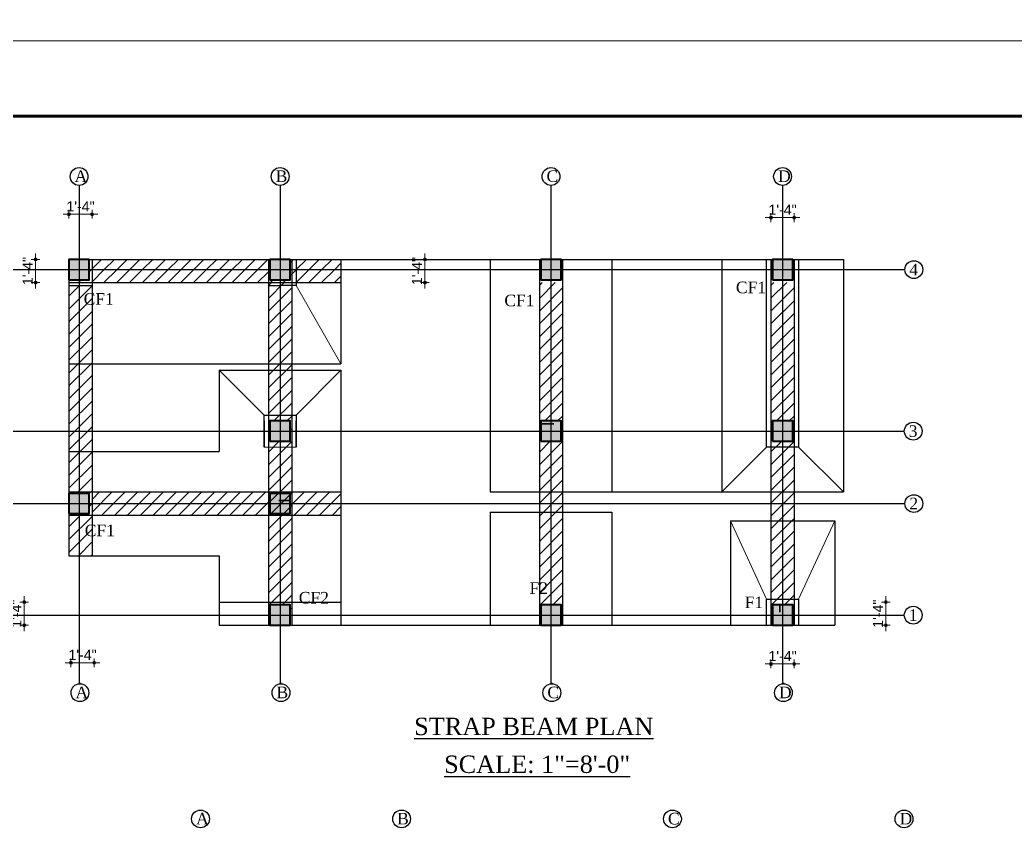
# Model space of a CAD drawing. Header units: inches. Extents: x -12071822 to 12321209, y -1222525 to 1319227.
# Drawn here: x 125927 to 126614, y 49727 to 50285 of the extents above; entities that cross this region are included whole.
import ezdxf
from ezdxf.enums import TextEntityAlignment as Align

# ---------------------------------------------------------------- set-up
doc = ezdxf.new("R2010")
doc.units = ezdxf.units.IN
doc.header["$MEASUREMENT"] = 0
doc.header["$PDMODE"] = 35
for name, color, linetype, lineweight in [('1', 7, 'Continuous', 13), ('BORDER', 7, 'Continuous', 60), ('Column', 181, 'Continuous', 40), ('Hatch', 9, 'Continuous', 9), ('Toilet', 7, 'Continuous', 25), ('WALL', 1, 'Continuous', 30), ('Walls', 11, 'Continuous', 35), ('Window', 3, 'Continuous', 0), ('Windows', 151, 'Continuous', 15)]:
    doc.layers.add(name, color=color, linetype=linetype, lineweight=lineweight)
doc.styles.add('ordinary', font='times.ttf')
doc.styles.add('ramon', font='arial.ttf')
doc.dimstyles.new('S8', dxfattribs={"dimtxt": 7, "dimasz": 2, "dimexe": 6, "dimexo": 18, "dimgap": 1.9375, "dimtad": 1, "dimdec": 1, "dimzin": 3, "dimdsep": 46, "dimlunit": 4, "dimtxsty": 'ramon', "dimblk": 'dot 2', "dimcen": 0.09375, "dimse1": 1, "dimse2": 1, "dimclrd": 1, "dimclre": 1, "dimclrt": 256, "dimadec": 0, "dimazin": 0, "dimtfac": 0.75, "dimtdec": 1, "dimtix": 1, "dimtmove": 1, "dimatfit": 3, "dimldrblk": 'DOT', "dimfxl": 1, "dimtolj": 1, "dimtzin": 0, "dimlwd": 9, "dimlwe": 9, "dimarcsym": 0})
pattern_1 = [(45, (6338.728, 2588.183), (-4.41941738, 4.41941738), [])]

# ---------------------------------------------------------------- blocks, each defined once
blk = doc.blocks.new('colm')
at = {"layer": 'Hatch'}
h = blk.add_hatch(color=256, dxfattribs=at)
h.dxf.hatch_style = 1
h.paths.add_polyline_path([(66705.71, 8319.73), (66705.71, 8307.73), (66717.71, 8307.73), (66717.71, 8319.73)])
at = {"layer": 'Column'}
blk.add_lwpolyline([(66705.71, 8307.73), (66717.71, 8307.73), (66717.71, 8319.73), (66705.71, 8319.73)], close=True, dxfattribs=at)
blk = doc.blocks.new('dot1')
at = {"layer": 'Hatch'}
h = blk.add_hatch(color=256, dxfattribs=at)
edge = h.paths.add_edge_path()
edge.add_arc((0, 0), 1, 0, 360)
for p, q in [((3, 0), (-3, 0)), ((0, 3), (0, -3))]:
    blk.add_line(p, q, dxfattribs=at)
blk.add_circle((0, 0), 1, dxfattribs=at)
blk = doc.blocks.new('dot 2')
at = {"layer": 'Hatch', "xscale": 0.5, "yscale": 0.5, "zscale": 0.5}
blk.add_blockref('dot1', (0, 0), dxfattribs=at)
blk = doc.blocks.new('*D2479')
at = {"layer": 'Defpoints', "color": 0, "transparency": 16777216}
for p in [(125937.64, 50119.47), (125960.66, 50119.47), (125960.66, 50103.47)]:
    blk.add_point(p, dxfattribs=at)
at = {"layer": 'Toilet', "color": 1, "lineweight": 9, "transparency": 16777216}
for p, q in [((125937.64, 50121.47), (125937.64, 50123.47)), ((125937.64, 50103.47), (125937.64, 50119.47)), ((125937.64, 50101.47), (125937.64, 50099.47))]:
    blk.add_line(p, q, dxfattribs=at)
at = {"layer": 'Toilet', "color": 1, "lineweight": 9, "transparency": 16777216, "xscale": 2, "yscale": 2, "zscale": 2}
for p, rotation in [((125937.64, 50119.47), 270), ((125937.64, 50103.47), 90)]:
    blk.add_blockref('dot 2', p, dxfattribs=dict(at, rotation=rotation))
at = {"layer": 'Toilet', "transparency": 16777216, "insert": (125932.19, 50111.47), "char_height": 7, "attachment_point": 5, "rotation": 90, "style": 'ramon'}
blk.add_mtext('\\A1;1\'-4"', dxfattribs=at)
blk = doc.blocks.new('_Dot')
at = {"color": 0, "lineweight": -2}
blk.add_line((-0.5, 0), (-1, 0), dxfattribs=at)
at = {"color": 0, "const_width": 0.5}
blk.add_lwpolyline([(-0.25, 0, 1), (0.25, 0, 1)], format="xyb", close=True, dxfattribs=at)
blk = doc.blocks.new('*D2480')
at = {"layer": 'Defpoints', "color": 0, "transparency": 16777216}
for p in [(126206.45, 50119.47), (126464.35, 50119.47), (126148.47, 50103.47)]:
    blk.add_point(p, dxfattribs=at)
at = {"layer": 'Toilet', "color": 1, "lineweight": 9, "transparency": 16777216}
for p, q in [((126206.45, 50121.47), (126206.45, 50123.47)), ((126206.45, 50103.47), (126206.45, 50119.47)), ((126206.45, 50101.47), (126206.45, 50099.47))]:
    blk.add_line(p, q, dxfattribs=at)
at = {"layer": 'Toilet', "color": 1, "lineweight": 9, "transparency": 16777216, "xscale": 2, "yscale": 2, "zscale": 2}
for p, rotation in [((126206.45, 50119.47), 270), ((126206.45, 50103.47), 90)]:
    blk.add_blockref('dot 2', p, dxfattribs=dict(at, rotation=rotation))
at = {"layer": 'Toilet', "transparency": 16777216, "insert": (126201, 50111.47), "char_height": 7, "attachment_point": 5, "rotation": 90, "style": 'ramon'}
blk.add_mtext('\\A1;1\'-4"', dxfattribs=at)
blk = doc.blocks.new('*D2481')
at = {"layer": 'Defpoints', "color": 0, "transparency": 16777216}
for p in [(126445.35, 49866.97), (126461.35, 49866.97), (126461.35, 49840.23)]:
    blk.add_point(p, dxfattribs=at)
at = {"layer": 'Toilet', "color": 1, "lineweight": 9, "transparency": 16777216}
for p, q in [((126443.35, 49840.23), (126441.35, 49840.23)), ((126445.35, 49840.23), (126461.35, 49840.23)), ((126463.35, 49840.23), (126465.35, 49840.23))]:
    blk.add_line(p, q, dxfattribs=at)
at = {"layer": 'Toilet', "color": 1, "lineweight": 9, "transparency": 16777216, "xscale": 2, "yscale": 2, "zscale": 2}
blk.add_blockref('dot 2', (126445.35, 49840.23), dxfattribs=at)
at = {"layer": 'Toilet', "color": 1, "lineweight": 9, "transparency": 16777216, "xscale": 2, "yscale": 2, "zscale": 2, "rotation": 180}
blk.add_blockref('dot 2', (126461.35, 49840.23), dxfattribs=at)
at = {"layer": 'Toilet', "transparency": 16777216, "insert": (126453.35, 49845.68), "char_height": 7, "attachment_point": 5, "style": 'ramon'}
blk.add_mtext('\\A1;1\'-4"', dxfattribs=at)
blk = doc.blocks.new('*D2482')
at = {"layer": 'Defpoints', "color": 0, "transparency": 16777216}
for p in [(126064.47, 49882.97), (125929.82, 49866.97), (126064.47, 49866.97)]:
    blk.add_point(p, dxfattribs=at)
at = {"layer": 'Toilet', "color": 1, "lineweight": 9, "transparency": 16777216}
for p, q in [((125929.82, 49884.97), (125929.82, 49886.97)), ((125929.82, 49882.97), (125929.82, 49866.97)), ((125929.82, 49864.97), (125929.82, 49862.97))]:
    blk.add_line(p, q, dxfattribs=at)
at = {"layer": 'Toilet', "color": 1, "lineweight": 9, "transparency": 16777216, "xscale": 2, "yscale": 2, "zscale": 2}
for p, rotation in [((125929.82, 49882.97), 270), ((125929.82, 49866.97), 90)]:
    blk.add_blockref('dot 2', p, dxfattribs=dict(at, rotation=rotation))
at = {"layer": 'Toilet', "transparency": 16777216, "insert": (125924.37, 49874.97), "char_height": 7, "attachment_point": 5, "rotation": 90, "style": 'ramon'}
blk.add_mtext('\\A1;1\'-4"', dxfattribs=at)
blk = doc.blocks.new('*D2483')
at = {"layer": 'Defpoints', "color": 0, "transparency": 16777216}
for p in [(125962.07, 49931.88), (125978.07, 49931.88), (125978.07, 49841.06)]:
    blk.add_point(p, dxfattribs=at)
at = {"layer": 'Toilet', "color": 1, "lineweight": 9, "transparency": 16777216}
for p, q in [((125960.07, 49841.06), (125958.07, 49841.06)), ((125962.07, 49841.06), (125978.07, 49841.06)), ((125980.07, 49841.06), (125982.07, 49841.06))]:
    blk.add_line(p, q, dxfattribs=at)
at = {"layer": 'Toilet', "color": 1, "lineweight": 9, "transparency": 16777216, "xscale": 2, "yscale": 2, "zscale": 2}
blk.add_blockref('dot 2', (125962.07, 49841.06), dxfattribs=at)
at = {"layer": 'Toilet', "color": 1, "lineweight": 9, "transparency": 16777216, "xscale": 2, "yscale": 2, "zscale": 2, "rotation": 180}
blk.add_blockref('dot 2', (125978.07, 49841.06), dxfattribs=at)
at = {"layer": 'Toilet', "transparency": 16777216, "insert": (125970.07, 49846.51), "char_height": 7, "attachment_point": 5, "style": 'ramon'}
blk.add_mtext('\\A1;1\'-4"', dxfattribs=at)
blk = doc.blocks.new('*D2484')
at = {"layer": 'Defpoints', "color": 0, "transparency": 16777216}
for p in [(126464.35, 49882.97), (126464.35, 49866.97), (126524.66, 49866.97)]:
    blk.add_point(p, dxfattribs=at)
at = {"layer": 'Toilet', "color": 1, "lineweight": 9, "transparency": 16777216}
for p, q in [((126524.66, 49884.97), (126524.66, 49886.97)), ((126524.66, 49882.97), (126524.66, 49866.97)), ((126524.66, 49864.97), (126524.66, 49862.97))]:
    blk.add_line(p, q, dxfattribs=at)
at = {"layer": 'Toilet', "color": 1, "lineweight": 9, "transparency": 16777216, "xscale": 2, "yscale": 2, "zscale": 2}
for p, rotation in [((126524.66, 49882.97), 270), ((126524.66, 49866.97), 90)]:
    blk.add_blockref('dot 2', p, dxfattribs=dict(at, rotation=rotation))
at = {"layer": 'Toilet', "transparency": 16777216, "insert": (126519.21, 49874.97), "char_height": 7, "attachment_point": 5, "rotation": 90, "style": 'ramon'}
blk.add_mtext('\\A1;1\'-4"', dxfattribs=at)
blk = doc.blocks.new('*D2485')
at = {"layer": 'Defpoints', "color": 0, "transparency": 16777216}
for p in [(126461.35, 50148.3), (126445.35, 50119.47), (126461.35, 50119.47)]:
    blk.add_point(p, dxfattribs=at)
at = {"layer": 'Toilet', "color": 1, "lineweight": 9, "transparency": 16777216}
for p, q in [((126443.35, 50148.3), (126441.35, 50148.3)), ((126445.35, 50148.3), (126461.35, 50148.3)), ((126463.35, 50148.3), (126465.35, 50148.3))]:
    blk.add_line(p, q, dxfattribs=at)
at = {"layer": 'Toilet', "color": 1, "lineweight": 9, "transparency": 16777216, "xscale": 2, "yscale": 2, "zscale": 2}
blk.add_blockref('dot 2', (126445.35, 50148.3), dxfattribs=at)
at = {"layer": 'Toilet', "color": 1, "lineweight": 9, "transparency": 16777216, "xscale": 2, "yscale": 2, "zscale": 2, "rotation": 180}
blk.add_blockref('dot 2', (126461.35, 50148.3), dxfattribs=at)
at = {"layer": 'Toilet', "transparency": 16777216, "insert": (126453.35, 50153.75), "char_height": 7, "attachment_point": 5, "style": 'ramon'}
blk.add_mtext('\\A1;1\'-4"', dxfattribs=at)
blk = doc.blocks.new('*D2486')
at = {"layer": 'Defpoints', "color": 0, "transparency": 16777216}
for p in [(125976.66, 50150.61), (125960.66, 50119.47), (125976.66, 50119.47)]:
    blk.add_point(p, dxfattribs=at)
at = {"layer": 'Toilet', "color": 1, "lineweight": 9, "transparency": 16777216}
for p, q in [((125958.66, 50150.61), (125956.66, 50150.61)), ((125960.66, 50150.61), (125976.66, 50150.61)), ((125978.66, 50150.61), (125980.66, 50150.61))]:
    blk.add_line(p, q, dxfattribs=at)
at = {"layer": 'Toilet', "color": 1, "lineweight": 9, "transparency": 16777216, "xscale": 2, "yscale": 2, "zscale": 2}
blk.add_blockref('dot 2', (125960.66, 50150.61), dxfattribs=at)
at = {"layer": 'Toilet', "color": 1, "lineweight": 9, "transparency": 16777216, "xscale": 2, "yscale": 2, "zscale": 2, "rotation": 180}
blk.add_blockref('dot 2', (125976.66, 50150.61), dxfattribs=at)
at = {"layer": 'Toilet', "transparency": 16777216, "insert": (125968.66, 50156.06), "char_height": 7, "attachment_point": 5, "style": 'ramon'}
blk.add_mtext('\\A1;1\'-4"', dxfattribs=at)

msp = doc.modelspace()

# ---------------------------------------------------------------- hatches: boundary and pattern name
at = {"layer": 'Windows'}
h = msp.add_hatch(dxfattribs=at)
h.set_pattern_fill('ANSI31', color=256, scale=50, style=0)
h.paths.add_polyline_path([(125976.66, 50119.47), (125974.66, 50119.47), (125974.66, 50112.47), (125976.66, 50112.47)])
h = msp.add_hatch(dxfattribs=at)
h.set_pattern_fill('ANSI31', color=256, scale=50, style=0)
h.paths.add_polyline_path([(126098.47, 50119.47), (125976.66, 50119.47), (125976.66, 50112.47), (126098.47, 50112.47)])
h = msp.add_hatch(dxfattribs=at)
h.set_pattern_fill('ANSI31', color=256, scale=50, style=0)
h.paths.add_polyline_path([(126114.47, 50119.47), (126113.47, 50119.47), (126113.47, 50112.47), (126114.47, 50112.47)])
h = msp.add_hatch(dxfattribs=at)
h.set_pattern_fill('ANSI31', color=256, scale=50, style=0)
h.paths.add_polyline_path([(126117.47, 50119.47), (126114.47, 50119.47), (126114.47, 50112.47), (126117.47, 50112.47)])
h = msp.add_hatch(dxfattribs=at)
h.set_pattern_fill('ANSI31', color=256, scale=50, style=0)
h.paths.add_polyline_path([(126148.47, 50119.47), (126117.47, 50119.47), (126117.47, 50112.47), (126148.47, 50112.47)])
h = msp.add_hatch(dxfattribs=at)
h.set_pattern_fill('ANSI31', color=256, scale=50, style=0)
h.paths.add_polyline_path([(125976.66, 50112.47), (125974.66, 50112.47), (125974.66, 50105.47), (125967.66, 50105.47), (125967.66, 50103.47), (125976.66, 50103.47)])
h = msp.add_hatch(dxfattribs=at)
h.set_pattern_fill('ANSI31', color=256, scale=50, style=0)
h.paths.add_polyline_path([(126098.47, 50112.47), (125976.66, 50112.47), (125976.66, 50103.47), (126098.47, 50103.47)])
h = msp.add_hatch(dxfattribs=at)
h.set_pattern_fill('ANSI31', color=256, scale=50, style=0)
h.paths.add_polyline_path([(126106.47, 50105.47), (126099.47, 50105.47), (126099.47, 50112.47), (126098.47, 50112.47), (126098.47, 50103.47), (126106.47, 50103.47)])
h = msp.add_hatch(dxfattribs=at)
h.set_pattern_fill('ANSI31', color=256, scale=50, style=0)
h.paths.add_polyline_path([(126114.47, 50112.47), (126113.47, 50112.47), (126113.47, 50105.47), (126106.47, 50105.47), (126106.47, 50103.47), (126114.47, 50103.47)])
h = msp.add_hatch(dxfattribs=at)
h.set_pattern_fill('ANSI31', color=256, scale=50, style=0)
h.paths.add_polyline_path([(126117.47, 50112.47), (126114.47, 50112.47), (126114.47, 50103.47), (126117.47, 50103.47)])
h = msp.add_hatch(dxfattribs=at)
h.set_pattern_fill('ANSI31', color=256, scale=50, style=0)
h.paths.add_polyline_path([(126148.47, 50112.47), (126117.47, 50112.47), (126117.47, 50103.47), (126148.47, 50103.47)])
h = msp.add_hatch(dxfattribs=at)
h.set_pattern_fill('ANSI31', color=256, scale=50, style=0)
h.paths.add_polyline_path([(125967.66, 50105.47), (125960.66, 50105.47), (125960.66, 50103.47), (125967.66, 50103.47)])
h = msp.add_hatch(dxfattribs=at)
h.set_pattern_fill('ANSI31', color=256, scale=50, style=0)
h.set_pattern_definition(pattern_1)
h.paths.add_polyline_path([(125976.66, 49950.97), (125974.66, 49950.97), (125974.66, 49943.97), (125967.66, 49943.97), (125967.66, 49914.97), (125976.66, 49914.97)])
h.paths.add_polyline_path([(125967.66, 49943.97), (125960.66, 49943.97), (125960.66, 49914.97), (125967.66, 49914.97)])
h.paths.add_polyline_path([(125967.66, 49986.97), (125960.66, 49986.97), (125960.66, 49957.97), (125967.66, 49957.97)])
h.paths.add_polyline_path([(125976.66, 49986.97), (125967.66, 49986.97), (125967.66, 49957.97), (125974.66, 49957.97), (125974.66, 49950.97), (125976.66, 49950.97)])
h.paths.add_polyline_path([(125967.66, 50047.47), (125960.66, 50047.47), (125960.66, 50000.97), (125967.66, 50000.97)])
h.paths.add_polyline_path([(125976.66, 50047.47), (125967.66, 50047.47), (125967.66, 50000.97), (125976.66, 50000.97)])
h.paths.add_polyline_path([(125967.66, 50000.97), (125960.66, 50000.97), (125960.66, 49986.97), (125967.66, 49986.97)])
h.paths.add_polyline_path([(125976.66, 50000.97), (125967.66, 50000.97), (125967.66, 49986.97), (125976.66, 49986.97)])
h.paths.add_polyline_path([(125967.66, 50101.47), (125960.66, 50101.47), (125960.66, 50047.47), (125967.66, 50047.47)])
h.paths.add_polyline_path([(125976.66, 50101.47), (125967.66, 50101.47), (125967.66, 50047.47), (125976.66, 50047.47)])
h.paths.add_polyline_path([(125969.6, 49938.41), (125992.09, 49938.41), (125992.09, 49926.23), (125969.6, 49926.23)], flags=9)
h.paths.add_polyline_path([(125968.83, 50098.21), (125991.32, 50098.21), (125991.32, 50086.04), (125968.83, 50086.04)], flags=9)
h = msp.add_hatch(dxfattribs=at)
h.set_pattern_fill('ANSI31', color=256, scale=50, style=0)
h.set_pattern_definition([(45, (5991.853, 2588.183), (-4.41941738, 4.41941738), [])])
h.paths.add_polyline_path([(126106.47, 50103.47), (126098.47, 50103.47), (126098.47, 50000.97), (126099.47, 50000.97), (126099.47, 50007.97), (126106.47, 50007.97)])
h.paths.add_polyline_path([(126114.47, 50103.47), (126106.47, 50103.47), (126106.47, 50007.97), (126113.47, 50007.97), (126113.47, 50000.97), (126114.47, 50000.97)])
h.paths.add_polyline_path([(126106.47, 49989.97), (126098.47, 49989.97), (126098.47, 49958.97), (126106.47, 49958.97)])
h.paths.add_polyline_path([(126106.47, 49993.97), (126099.47, 49993.97), (126099.47, 50000.97), (126098.47, 50000.97), (126098.47, 49989.97), (126106.47, 49989.97)])
h.paths.add_polyline_path([(126114.47, 50000.97), (126113.47, 50000.97), (126113.47, 49993.97), (126106.47, 49993.97), (126106.47, 49989.97), (126114.47, 49989.97)])
h.paths.add_polyline_path([(126114.47, 49989.97), (126106.47, 49989.97), (126106.47, 49958.97), (126114.47, 49958.97)])
h.paths.add_polyline_path([(126106.47, 49958.97), (126098.47, 49958.97), (126098.47, 49950.97), (126106.47, 49950.97)])
h.paths.add_polyline_path([(126114.47, 49958.97), (126106.47, 49958.97), (126106.47, 49950.97), (126114.47, 49950.97)])
h.paths.add_polyline_path([(126106.47, 49950.97), (126098.47, 49950.97), (126098.47, 49938.97), (126106.47, 49938.97)])
h.paths.add_polyline_path([(126114.47, 49950.97), (126106.47, 49950.97), (126106.47, 49938.97), (126114.47, 49938.97)])
h.paths.add_polyline_path([(126106.47, 49938.97), (126098.47, 49938.97), (126098.47, 49884.97), (126106.47, 49884.97)])
h.paths.add_polyline_path([(126114.47, 49938.97), (126106.47, 49938.97), (126106.47, 49884.97), (126114.47, 49884.97)])
h.paths.add_polyline_path([(126106.47, 49884.97), (126098.47, 49884.97), (126098.47, 49882.97), (126106.47, 49882.97)])
h.paths.add_polyline_path([(126106.47, 49882.97), (126098.47, 49882.97), (126098.47, 49873.97), (126099.47, 49873.97), (126099.47, 49880.97), (126106.47, 49880.97)])
h.paths.add_polyline_path([(126114.47, 49884.97), (126106.47, 49884.97), (126106.47, 49882.97), (126114.47, 49882.97)])
h.paths.add_polyline_path([(126114.47, 49882.97), (126106.47, 49882.97), (126106.47, 49880.97), (126113.47, 49880.97), (126113.47, 49873.97), (126114.47, 49873.97)])
h = msp.add_hatch(dxfattribs=at)
h.set_pattern_fill('ANSI31', color=256, scale=50, style=0)
h.set_pattern_definition([(45, (6178.853, 2588.183), (-4.41941738, 4.41941738), [])])
h.paths.add_polyline_path([(126293.47, 50103.47), (126285.47, 50103.47), (126285.47, 50000.97), (126286.47, 50000.97), (126286.47, 50007.97), (126293.47, 50007.97)])
h.paths.add_polyline_path([(126301.47, 50103.47), (126293.47, 50103.47), (126293.47, 50007.97), (126300.47, 50007.97), (126300.47, 50000.97), (126301.47, 50000.97)])
h.paths.add_polyline_path([(126293.47, 49989.97), (126285.47, 49989.97), (126285.47, 49958.97), (126293.47, 49958.97)])
h.paths.add_polyline_path([(126293.47, 49993.97), (126286.47, 49993.97), (126286.47, 50000.97), (126285.47, 50000.97), (126285.47, 49989.97), (126293.47, 49989.97)])
h.paths.add_polyline_path([(126301.47, 50000.97), (126300.47, 50000.97), (126300.47, 49993.97), (126293.47, 49993.97), (126293.47, 49989.97), (126301.47, 49989.97)])
h.paths.add_polyline_path([(126301.47, 49989.97), (126293.47, 49989.97), (126293.47, 49958.97), (126301.47, 49958.97)])
h.paths.add_polyline_path([(126293.47, 49958.97), (126285.47, 49958.97), (126285.47, 49950.97), (126293.47, 49950.97)])
h.paths.add_polyline_path([(126301.47, 49958.97), (126293.47, 49958.97), (126293.47, 49950.97), (126301.47, 49950.97)])
h.paths.add_polyline_path([(126293.47, 49950.97), (126285.47, 49950.97), (126285.47, 49938.97), (126293.47, 49938.97)])
h.paths.add_polyline_path([(126301.47, 49950.97), (126293.47, 49950.97), (126293.47, 49938.97), (126301.47, 49938.97)])
h.paths.add_polyline_path([(126293.47, 49938.97), (126285.47, 49938.97), (126285.47, 49884.97), (126293.47, 49884.97)])
h.paths.add_polyline_path([(126301.47, 49938.97), (126293.47, 49938.97), (126293.47, 49884.97), (126301.47, 49884.97)])
h.paths.add_polyline_path([(126293.47, 49884.97), (126285.47, 49884.97), (126285.47, 49882.97), (126293.47, 49882.97)])
h.paths.add_polyline_path([(126293.47, 49882.97), (126285.47, 49882.97), (126285.47, 49873.97), (126286.47, 49873.97), (126286.47, 49880.97), (126293.47, 49880.97)])
h.paths.add_polyline_path([(126301.47, 49884.97), (126293.47, 49884.97), (126293.47, 49882.97), (126301.47, 49882.97)])
h.paths.add_polyline_path([(126301.47, 49882.97), (126293.47, 49882.97), (126293.47, 49880.97), (126300.47, 49880.97), (126300.47, 49873.97), (126301.47, 49873.97)])
h = msp.add_hatch(dxfattribs=at)
h.set_pattern_fill('ANSI31', color=256, scale=50, style=0)
h.set_pattern_definition(pattern_1)
h.paths.add_polyline_path([(126453.35, 50103.47), (126445.35, 50103.47), (126445.35, 50000.97), (126446.35, 50000.97), (126446.35, 50007.97), (126453.35, 50007.97)])
h.paths.add_polyline_path([(126461.35, 50103.47), (126453.35, 50103.47), (126453.35, 50007.97), (126460.35, 50007.97), (126460.35, 50000.97), (126461.35, 50000.97)])
h.paths.add_polyline_path([(126453.35, 49989.97), (126445.35, 49989.97), (126445.35, 49958.97), (126453.35, 49958.97)])
h.paths.add_polyline_path([(126453.35, 49993.97), (126446.35, 49993.97), (126446.35, 50000.97), (126445.35, 50000.97), (126445.35, 49989.97), (126453.35, 49989.97)])
h.paths.add_polyline_path([(126461.35, 50000.97), (126460.35, 50000.97), (126460.35, 49993.97), (126453.35, 49993.97), (126453.35, 49989.97), (126461.35, 49989.97)])
h.paths.add_polyline_path([(126461.35, 49989.97), (126453.35, 49989.97), (126453.35, 49958.97), (126461.35, 49958.97)])
h.paths.add_polyline_path([(126453.35, 49958.97), (126445.35, 49958.97), (126445.35, 49950.97), (126453.35, 49950.97)])
h.paths.add_polyline_path([(126461.35, 49958.97), (126453.35, 49958.97), (126453.35, 49950.97), (126461.35, 49950.97)])
h.paths.add_polyline_path([(126453.35, 49950.97), (126445.35, 49950.97), (126445.35, 49938.97), (126453.35, 49938.97)])
h.paths.add_polyline_path([(126461.35, 49950.97), (126453.35, 49950.97), (126453.35, 49938.97), (126461.35, 49938.97)])
h.paths.add_polyline_path([(126453.35, 49938.97), (126445.35, 49938.97), (126445.35, 49884.97), (126453.35, 49884.97)])
h.paths.add_polyline_path([(126461.35, 49938.97), (126453.35, 49938.97), (126453.35, 49884.97), (126461.35, 49884.97)])
h.paths.add_polyline_path([(126453.35, 49884.97), (126445.35, 49884.97), (126445.35, 49882.97), (126453.35, 49882.97)])
h.paths.add_polyline_path([(126453.35, 49882.97), (126445.35, 49882.97), (126445.35, 49873.97), (126446.35, 49873.97), (126446.35, 49880.97), (126453.35, 49880.97)])
h.paths.add_polyline_path([(126461.35, 49884.97), (126453.35, 49884.97), (126453.35, 49882.97), (126461.35, 49882.97)])
h.paths.add_polyline_path([(126461.35, 49882.97), (126453.35, 49882.97), (126453.35, 49880.97), (126460.35, 49880.97), (126460.35, 49873.97), (126461.35, 49873.97)])
h = msp.add_hatch(dxfattribs=at)
h.set_pattern_fill('ANSI31', color=256, scale=50, style=0)
h.paths.add_polyline_path([(126099.47, 49950.97), (126099.47, 49957.97), (126106.47, 49957.97), (126106.47, 49958.97), (125976.66, 49958.97), (125976.66, 49950.97)])
h.paths.add_polyline_path([(125976.66, 49950.97), (125976.66, 49942.97), (126106.47, 49942.97), (126106.47, 49943.97), (126099.47, 49943.97), (126099.47, 49950.97)])
h.paths.add_polyline_path([(126106.47, 49958.97), (126106.47, 49957.97), (126113.47, 49957.97), (126113.47, 49950.97), (126148.47, 49950.97), (126148.47, 49958.97)])
h.paths.add_polyline_path([(126148.47, 49942.97), (126148.47, 49950.97), (126113.47, 49950.97), (126113.47, 49943.97), (126113.47, 49943.97), (126106.47, 49943.97), (126106.47, 49942.97)])

# ---------------------------------------------------------------- linework, layer by layer
for p, q in [((125967.66, 50170.19), (125967.66, 49826.3)), ((126106.47, 50170.19), (126106.47, 49826.3)), ((126293.47, 50170.19), (126293.47, 49826.3)), ((126453.35, 50170.19), (126453.35, 49826.3)), ((125960.66, 50119.47), (125960.66, 49986.97)), ((125976.66, 50119.47), (125976.66, 49914.97)), ((126098.47, 50119.47), (126098.47, 49866.97)), ((126114.47, 50119.47), (126114.47, 49866.97)), ((126148.47, 50119.47), (126148.47, 50047.47)), ((126251.47, 50119.47), (126251.47, 50012.97)), ((126285.47, 50119.47), (126285.47, 49866.97)), ((126301.47, 50119.47), (126301.47, 49866.97)), ((126335.47, 50119.47), (126335.47, 50012.97)), ((126411.35, 50119.47), (126411.35, 50012.97)), ((126445.35, 50119.47), (126445.35, 49866.97)), ((126461.35, 50119.47), (126461.35, 49866.97)), ((126495.35, 50119.47), (126495.35, 49958.97)), ((126064.47, 50042.97), (126064.47, 49986.97)), ((126148.47, 50042.97), (126148.47, 50012.97)), ((126148.47, 50012.97), (126148.47, 49938.97)), ((126251.47, 50012.97), (126251.47, 49958.97)), ((126335.47, 50012.97), (126335.47, 49958.97)), ((126411.35, 50012.97), (126411.35, 49958.97)), ((125960.66, 49986.97), (125960.66, 49914.97)), ((126251.47, 49958.97), (126335.47, 49958.97)), ((126335.47, 49962.97), (126335.47, 49958.97)), ((126148.47, 49950.97), (126148.47, 49866.97)), ((126251.47, 49944.97), (126251.47, 49938.97)), ((126335.47, 49944.97), (126335.47, 49866.97)), ((126251.47, 49938.97), (126251.47, 49866.97)), ((126417.35, 49938.97), (126417.35, 49866.97)), ((126489.35, 49938.97), (126489.35, 49866.97)), ((126064.47, 49914.97), (126064.47, 49866.97)), ((125968.21, 49827.27), (125968.21, 49826.3)), ((126107.03, 49827.27), (126107.03, 49826.3)), ((126294.03, 49827.27), (126294.03, 49826.3)), ((126453.91, 49827.27), (126453.91, 49826.3))]:
    msp.add_line(p, q)
at = {"layer": 'BORDER'}
msp.add_lwpolyline([(127480.18, 50218.25), (127480.18, 48127.4), (124417.35, 48127.4), (124417.35, 50218.25)], close=True, dxfattribs=at)
at = {"layer": 'Toilet'}
for p, q in [((125960.66, 50119.47), (126032.66, 50119.47)), ((125974.66, 50119.47), (126417.35, 50119.47)), ((126251.47, 50119.47), (126335.47, 50119.47)), ((126417.35, 50119.47), (126495.35, 50119.47)), ((125920.27, 50112.47), (126537.13, 50112.47)), ((125960.66, 50103.47), (126148.47, 50103.47)), ((125960.66, 50047.47), (126148.47, 50047.47)), ((126064.47, 50042.97), (126148.47, 50042.97)), ((125920.27, 50000.97), (126537.13, 50000.97)), ((126537.41, 50000.97), (126537.49, 50000.97)), ((125960.66, 49986.97), (126064.47, 49986.97)), ((125960.66, 49958.97), (126148.47, 49958.97)), ((126251.47, 49958.97), (126495.35, 49958.97)), ((126411.35, 49958.97), (126465.35, 49958.97)), ((126465.35, 49958.97), (126495.35, 49958.97)), ((125920.27, 49950.97), (126537.13, 49950.97)), ((126251.47, 49950.97), (126335.47, 49950.97)), ((126251.47, 49944.97), (126335.47, 49944.97)), ((125960.66, 49942.97), (126148.47, 49942.97)), ((126417.35, 49938.97), (126441.35, 49938.97)), ((126417.35, 49938.97), (126465.35, 49938.97)), ((126465.35, 49938.97), (126489.35, 49938.97)), ((126465.35, 49938.97), (126489.35, 49938.97)), ((125960.66, 49914.97), (126032.66, 49914.97)), ((125960.66, 49914.97), (126064.47, 49914.97)), ((126064.47, 49882.97), (126148.47, 49882.97)), ((125920.27, 49873.97), (126537.13, 49873.97)), ((126537.41, 49873.97), (126537.49, 49873.97)), ((126064.47, 49866.97), (126148.47, 49866.97)), ((126148.47, 49866.97), (126417.35, 49866.97)), ((126417.35, 49866.97), (126489.35, 49866.97))]:
    msp.add_line(p, q, dxfattribs=at)
for points in [[(126117.47, 50119.47), (126117.47, 50101.47), (126106.47, 50101.47)], [(126464.35, 50119.47), (126464.35, 49989.97), (126442.35, 49989.97), (126442.35, 50119.47)], [(125960.66, 50101.47), (125976.66, 50101.47)], [(126098.47, 50101.47), (126106.47, 50101.47)], [(126095.47, 49993.97), (126095.47, 50011.97), (126117.47, 50011.97), (126117.47, 49993.97)], [(126095.47, 50007.97), (126095.47, 49989.97)], [(126117.47, 49989.97), (126117.47, 50007.97)], [(126095.47, 49989.97), (126095.47, 50000.97)], [(126117.47, 50000.97), (126117.47, 49989.97)], [(126442.35, 49866.97), (126442.35, 49884.97), (126464.35, 49884.97), (126464.35, 49866.97)]]:
    msp.add_lwpolyline(points, dxfattribs=at)
for centre in [(125967.66, 50176.72), (126106.47, 50176.72), (126293.47, 50176.72), (126453.35, 50176.72), (126544, 50112.44), (126543.56, 50000.94), (126544, 49950.94), (126543.56, 49873.94), (125968.25, 49820.4), (126107.07, 49820.4), (126294.07, 49820.4), (126453.94, 49820.4), (126051.51, 49733.27), (126190.33, 49733.27), (126377.33, 49733.27), (126537.2, 49733.27)]:
    msp.add_circle(centre, 6.15, dxfattribs=at)
at = {"layer": 'Walls'}
for p, q in [((126295.47, 50005.97), (126286.47, 50005.97)), ((126113.47, 49952.97), (126105.47, 49952.97)), ((126113.47, 49952.97), (126113.47, 49943.97)), ((126105.47, 49943.97), (126113.47, 49943.97)), ((126451.35, 49880.97), (126451.35, 49875.97))]:
    msp.add_line(p, q, dxfattribs=at)
at = {"layer": 'Window'}
msp.add_lwpolyline([(127532.18, 50270.25), (127532.18, 48075.4), (124365.35, 48075.4), (124365.35, 50270.25)], close=True, dxfattribs=at)
at = {"layer": 'Windows'}
for p, q in [((126117.47, 50101.47), (126148.47, 50047.47)), ((126095.47, 50011.97), (126064.47, 50042.97)), ((126117.47, 50011.97), (126148.47, 50042.97)), ((126095.47, 49989.97), (126117.47, 49989.97)), ((126442.35, 49989.97), (126411.35, 49958.97)), ((126464.35, 49989.97), (126495.35, 49958.97)), ((126442.35, 49884.97), (126417.35, 49938.97)), ((126464.35, 49884.97), (126489.35, 49938.97))]:
    msp.add_line(p, q, dxfattribs=at)
msp.add_lwpolyline([(126095.47, 49989.97), (126095.47, 50011.97), (126117.47, 50011.97), (126117.47, 49989.97)], dxfattribs=at)
msp.add_circle((127888.68, 49173.51), 6257.09, dxfattribs=at)

# ---------------------------------------------------------------- block references
at = {"layer": 'Column', "xscale": 1.166666666667879, "yscale": 1.166666666667879, "zscale": 1.166666666667879}
for p in [(48137.33, 40413.12), (48276.15, 40413.12), (48463.15, 40413.12), (48623.03, 40413.12), (48276.15, 40301.63), (48463.15, 40301.63), (48623.03, 40301.63), (48137.33, 40251.63), (48276.15, 40251.63), (48276.15, 40174.63), (48463.15, 40174.63), (48623.03, 40174.63)]:
    msp.add_blockref('colm', p, dxfattribs=at)

# ---------------------------------------------------------------- texts
at = {"layer": '1', "char_height": 8, "width": 20.1234, "attachment_point": 1, "style": 'ordinary'}
for s, insert in [('A', (125964.57, 50180.93)), ('B', (126103.39, 50180.93)), ('C', (126290.39, 50180.93)), ('D', (126450.26, 50180.93)), ('4', (126540.88, 50116.47)), ('CF1', (126421.14, 50104.16)), ('CF1', (125970.83, 50096.21)), ('CF1', (126261.28, 50095.13)), ('3', (126540.44, 50004.98)), ('2', (126540.88, 49954.98)), ('CF1', (125971.6, 49936.41)), ('F2', (126278.66, 49896.61)), ('CF2', (126119.35, 49889.97)), ('F1', (126427.22, 49886.77)), ('1', (126540.44, 49877.98)), ('A', (125965.16, 49824.61)), ('B', (126103.98, 49824.61)), ('C', (126290.98, 49824.61)), ('D', (126450.85, 49824.61)), ('A', (126048.42, 49737.48)), ('B', (126187.24, 49737.48)), ('C', (126374.24, 49737.48)), ('D', (126534.12, 49737.48))]:
    msp.add_mtext(s, dxfattribs=dict(at, insert=insert))
at = {"layer": 'WALL', "style": 'ordinary'}
for s, p in [('%%USTRAP BEAM PLAN', (126281.57, 49797.13)), ('%%USCALE: 1"=8\'-0"', (126283.92, 49771.01))]:
    msp.add_text(s, height=12, dxfattribs=at).set_placement(p, align=Align.MIDDLE_CENTER)

# ---------------------------------------------------------------- dimensions: what is measured, and where the dimension line sits
at = {"layer": 'Toilet'}
for base, p1, p2, picture, middle in [((125976.66, 50150.61), (125960.66, 50119.47), (125976.66, 50119.47), '*D2486', (125968.66, 50156.06)), ((126461.35, 50148.3), (126445.35, 50119.47), (126461.35, 50119.47), '*D2485', (126453.35, 50153.75)), ((125978.07, 49841.06), (125962.07, 49931.88), (125978.07, 49931.88), '*D2483', (125970.07, 49846.51)), ((126461.35, 49840.23), (126445.35, 49866.97), (126461.35, 49866.97), '*D2481', (126453.35, 49845.68))]:
    dim = msp.add_linear_dim(base=base, p1=p1, p2=p2, dimstyle='S8', override={"dimfxl": 2, "dimfxlon": 1, "dimarcsym": 1}, dxfattribs=at)
    dim.commit()
    dim.dimension.update_dxf_attribs({"geometry": picture, "text_midpoint": middle})
for base, p1, p2, picture, middle in [((125937.64, 50119.47), (125960.66, 50103.47), (125960.66, 50119.47), '*D2479', (125932.19, 50111.47)), ((126206.45, 50119.47), (126148.47, 50103.47), (126464.35, 50119.47), '*D2480', (126201, 50111.47)), ((125929.82, 49866.97), (126064.47, 49882.97), (126064.47, 49866.97), '*D2482', (125924.37, 49874.97)), ((126524.66, 49866.97), (126464.35, 49882.97), (126464.35, 49866.97), '*D2484', (126519.21, 49874.97))]:
    dim = msp.add_linear_dim(base=base, p1=p1, p2=p2, angle=90, dimstyle='S8', override={"dimfxl": 2, "dimfxlon": 1, "dimarcsym": 1}, dxfattribs=at)
    dim.commit()
    dim.dimension.update_dxf_attribs({"geometry": picture, "text_midpoint": middle})

doc.saveas('drawing.dxf')
